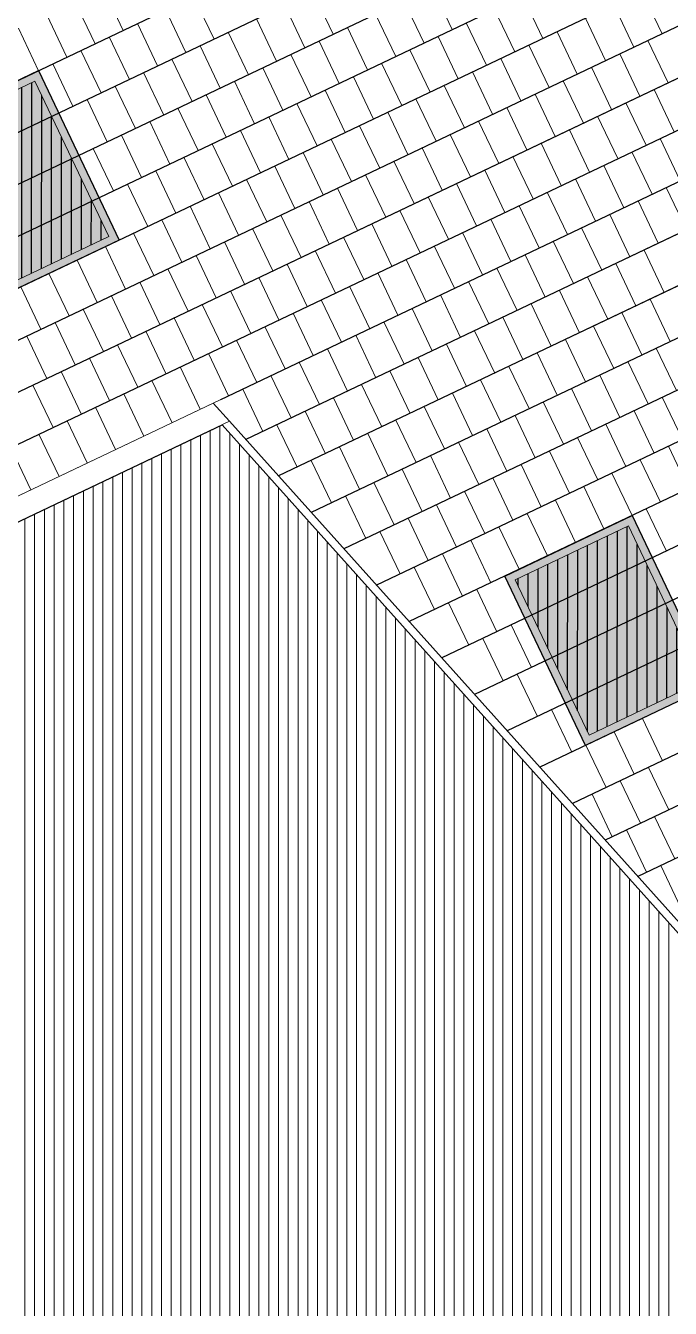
# Model space of a CAD drawing. Header units: metres. Extents: x 679599 to 680028, y 2748524 to 2748840.
# Drawn here: x 679944.91 to 679953.15, y 2748801.85 to 2748818.26 of the extents above; entities that cross this region are included whole.
import ezdxf

# ---------------------------------------------------------------- set-up
doc = ezdxf.new("R2010")
doc.units = ezdxf.units.M
doc.header["$LTSCALE"] = 5
doc.layers.add('00-AUX', color=2, linetype='Continuous', plot=False)
doc.layers.add('00-AUX Tree Pit', color=2, linetype='Continuous', plot=False)
doc.layers.add('02-L-B-Channel', color=140, linetype='Continuous', lineweight=5, plot=False)
doc.layers.add('02-L-B-Curb', color=11, linetype='Continuous', lineweight=5, plot=False)
for name, color, linetype, lineweight, true_color in [('02-L-Joints-Paviment_07_Precast Concrete Blocks 60X40', 7, 'Continuous', 5, 0x999999), ('03-TR-Pavement_02_Sealed Gravel', 7, 'Continuous', 5, 0x38321e), ('03-TR-Pavement_07_Precast Concrete Blocks 20X10', 7, 'Continuous', 5, 0x999999), ('03-TR-Pavement_07_Precast Concrete Blocks 60X40', 7, 'Continuous', 5, 0x999999)]:
    doc.layers.add(name, color=color, linetype=linetype, lineweight=lineweight, true_color=true_color)
doc.layers.add('03-TR-Tree Pit_Green', color=46, linetype='Continuous')
doc.layers.add('03-TR-Tree Pit_White', color=7, linetype='Continuous', true_color=0xfcfcfc)
doc.layers.add('04-BK-Tree Pit', color=6, linetype='Continuous', lineweight=5)

# ---------------------------------------------------------------- blocks, each defined once
blk = doc.blocks.new('ALCORQUE RECTANGULAR')
at = {"layer": '03-TR-Tree Pit_Green', "ltscale": 0.3}
h = blk.add_hatch(dxfattribs=at)
h.set_pattern_fill('ANSI31', color=256, scale=0.04, angle=-45)
h.set_pattern_definition([(360, (-2068898.16958, 3428624.0145), (3e-17, 0.127), [])])
h.paths.add_polyline_path([(679903.391, 2748647.421), (679902.702, 2748648.869), (679904.689, 2748649.814), (679905.377, 2748648.367)])
at = {"layer": '03-TR-Tree Pit_White'}
h = blk.add_hatch(color=256, dxfattribs=at)
h.dxf.hatch_style = 1
h.paths.add_polyline_path([(679903.344, 2748647.288), (679902.569, 2748648.916), (679904.736, 2748649.947), (679905.511, 2748648.319)])
at = {"layer": '02-L-B-Curb'}
blk.add_lwpolyline([(679903.344, 2748647.288), (679902.569, 2748648.916), (679904.736, 2748649.947), (679905.511, 2748648.319)], close=True, dxfattribs=at)
at = {"layer": '02-L-B-Curb', "color": 6}
blk.add_lwpolyline([(679903.391, 2748647.421), (679902.702, 2748648.868), (679904.689, 2748649.814), (679905.378, 2748648.366)], close=True, dxfattribs=at)

msp = doc.modelspace()

# ---------------------------------------------------------------- hatches: boundary and pattern name
at = {"layer": '03-TR-Pavement_02_Sealed Gravel', "linetype": 'Continuous'}
h = msp.add_hatch(dxfattribs=at)
h.set_pattern_fill('ANSI31', color=256, scale=0.0393, angle=45)
h.set_pattern_definition([(90, (652974.11672, 2717198.73223), (-0.1247775, 0), [])])
h.paths.add_polyline_path([(679942.353, 2748782.84), (679957.858, 2748787.975), (679962.616, 2748773.612), (679947.111, 2748768.477)], flags=16)
h.paths.add_polyline_path([(679947.422, 2748813.15), (679917.58, 2748798.949), (679953.093, 2748759.365), (679980.42, 2748776.369)])
at = {"layer": '03-TR-Pavement_07_Precast Concrete Blocks 20X10'}
h = msp.add_hatch(dxfattribs=at)
h.set_pattern_fill('ANSI31', color=256, scale=0.0315, angle=25.5)
h.set_pattern_definition([(70.5, (0, 0), (-0.094275932128, 0.033384858509), [])])
edge = h.paths.add_edge_path()
edge.add_line((679846.747, 2748785.254), (679848.542, 2748781.477))
edge.add_line((679848.542, 2748781.477), (679851.428, 2748780.438))
edge.add_line((679851.428, 2748780.438), (679855.273, 2748782.267))
edge.add_line((679855.273, 2748782.267), (679856.277, 2748785.094))
edge.add_line((679856.277, 2748785.094), (679859.104, 2748784.09))
edge.add_line((679859.104, 2748784.09), (679862.949, 2748785.92))
edge.add_line((679862.949, 2748785.92), (679863.953, 2748788.747))
edge.add_line((679863.953, 2748788.747), (679866.78, 2748787.743))
edge.add_line((679866.78, 2748787.743), (679870.625, 2748789.573))
edge.add_line((679870.625, 2748789.573), (679871.629, 2748792.4))
edge.add_line((679871.629, 2748792.4), (679874.456, 2748791.396))
edge.add_line((679874.456, 2748791.396), (679878.294, 2748793.222))
edge.add_line((679878.294, 2748793.222), (679879.304, 2748796.052))
edge.add_line((679879.304, 2748796.052), (679882.132, 2748795.049))
edge.add_line((679882.132, 2748795.049), (679885.976, 2748796.878))
edge.add_line((679885.976, 2748796.878), (679886.946, 2748799.611))
edge.add_line((679886.946, 2748799.611), (679886.98, 2748799.704))
edge.add_line((679886.98, 2748799.704), (679889.807, 2748798.7))
edge.add_line((679889.807, 2748798.7), (679893.651, 2748800.53))
edge.add_line((679893.651, 2748800.53), (679894.655, 2748803.357))
edge.add_line((679894.655, 2748803.357), (679897.482, 2748802.353))
edge.add_line((679897.482, 2748802.353), (679901.327, 2748804.183))
edge.add_line((679901.327, 2748804.183), (679902.33, 2748807.009))
edge.add_line((679902.33, 2748807.009), (679905.158, 2748806.006))
edge.add_line((679905.158, 2748806.006), (679909.001, 2748807.835))
edge.add_line((679909.001, 2748807.835), (679909.972, 2748810.567))
edge.add_line((679909.972, 2748810.567), (679912.832, 2748809.658))
edge.add_line((679912.832, 2748809.658), (679916.677, 2748811.487))
edge.add_line((679916.677, 2748811.487), (679917.681, 2748814.314))
edge.add_line((679917.681, 2748814.314), (679920.508, 2748813.31))
edge.add_line((679920.508, 2748813.31), (679924.352, 2748815.139))
edge.add_line((679924.352, 2748815.139), (679925.356, 2748817.966))
edge.add_line((679925.356, 2748817.966), (679928.18, 2748816.961))
edge.add_line((679928.18, 2748816.961), (679932.025, 2748818.791))
edge.add_line((679932.025, 2748818.791), (679933.03, 2748821.618))
edge.add_line((679933.03, 2748821.618), (679935.857, 2748820.614))
edge.add_line((679935.857, 2748820.614), (679939.701, 2748822.444))
edge.add_line((679939.701, 2748822.444), (679940.705, 2748825.27))
edge.add_line((679940.705, 2748825.27), (679943.555, 2748824.267))
edge.add_line((679943.555, 2748824.267), (679947.475, 2748826.144))
edge.add_line((679947.475, 2748826.144), (679948.507, 2748829.047))
edge.add_line((679948.507, 2748829.047), (679946.708, 2748832.826))
edge.add_line((679946.708, 2748832.826), (679846.744, 2748785.257))

# ---------------------------------------------------------------- linework, layer by layer
at = {"layer": '00-AUX'}
for points in [[(679964.489, 2748826.92), (679909.672, 2748800.834)], [(679964.928, 2748826.464), (679910.057, 2748800.353)], [(679965.007, 2748825.837), (679910.603, 2748799.948)], [(679965.445, 2748825.381), (679910.995, 2748799.47)], [(679965.523, 2748824.754), (679911.433, 2748799.014)], [(679965.962, 2748824.298), (679911.633, 2748798.445)], [(679966.041, 2748823.671), (679912.028, 2748797.968)], [(679966.48, 2748823.216), (679912.422, 2748797.491)], [(679966.558, 2748822.588), (679947.399, 2748813.471)], [(679966.905, 2748822.089), (679947.725, 2748812.962)], [(679966.982, 2748821.461), (679948.143, 2748812.496)], [(679967.422, 2748821.006), (679948.561, 2748812.03)], [(679967.499, 2748820.378), (679948.978, 2748811.565)], [(679967.939, 2748819.923), (679949.396, 2748811.099)], [(679968.016, 2748819.295), (679949.814, 2748810.633)], [(679968.456, 2748818.84), (679950.232, 2748810.168)], [(679968.533, 2748818.212), (679950.65, 2748809.702)], [(679968.973, 2748817.757), (679951.068, 2748809.236)], [(679969.051, 2748817.129), (679951.485, 2748808.77)], [(679969.491, 2748816.674), (679951.903, 2748808.305)], [(679969.568, 2748816.046), (679952.321, 2748807.839)], [(679970.008, 2748815.591), (679952.739, 2748807.373)]]:
    msp.add_lwpolyline(points, dxfattribs=at)
at = {"layer": '00-AUX', "ltscale": 0.3}
msp.add_lwpolyline([(679947.422, 2748813.15), (679980.42, 2748776.369), (679953.093, 2748759.365), (679917.58, 2748798.949)], close=True, dxfattribs=at)
at = {"layer": '00-AUX Tree Pit'}
for points in [[(679946.106, 2748815.514), (679944.477, 2748814.739), (679943.446, 2748816.906), (679945.074, 2748817.681)], [(679953.697, 2748809.823), (679952.069, 2748809.048), (679951.037, 2748811.215), (679952.666, 2748811.99)]]:
    msp.add_lwpolyline(points, close=True, dxfattribs=at)
at = {"layer": '02-L-B-Channel'}
msp.add_lwpolyline([(679947.516, 2748813.195), (679917.488, 2748798.905), (679917.279, 2748799.138), (679947.307, 2748813.428)], close=True, dxfattribs=at)
at = {"layer": '02-L-B-Curb'}
for points in [[(679947.516, 2748813.195), (679980.506, 2748776.422)], [(679947.422, 2748813.15), (679980.42, 2748776.369)]]:
    msp.add_lwpolyline(points, dxfattribs=at)
at = {"layer": '02-L-Joints-Paviment_07_Precast Concrete Blocks 60X40'}
for points in [[(679950.107, 2748818.747), (679950.365, 2748818.205)], [(679945.899, 2748818.738), (679946.157, 2748818.196)], [(679947.061, 2748818.626), (679947.319, 2748818.084)], [(679948.584, 2748818.686), (679948.842, 2748818.145)], [(679951.268, 2748818.635), (679951.525, 2748818.093)], [(679952.791, 2748818.695), (679953.049, 2748818.153)], [(679945.538, 2748818.566), (679945.796, 2748818.024)], [(679946.7, 2748818.454), (679946.958, 2748817.913)], [(679948.223, 2748818.514), (679948.48, 2748817.973)], [(679949.746, 2748818.575), (679950.004, 2748818.033)], [(679950.906, 2748818.463), (679951.164, 2748817.921)], [(679952.43, 2748818.523), (679952.687, 2748817.981)], [(679945.177, 2748818.394), (679945.434, 2748817.852)], [(679946.339, 2748818.282), (679946.596, 2748817.741)], [(679947.861, 2748818.343), (679948.119, 2748817.801)], [(679949.385, 2748818.403), (679949.642, 2748817.861)], [(679950.545, 2748818.291), (679950.803, 2748817.749)], [(679952.068, 2748818.351), (679952.326, 2748817.809)], [(679944.815, 2748818.222), (679945.073, 2748817.68)], [(679945.977, 2748818.111), (679946.235, 2748817.569)], [(679947.5, 2748818.171), (679947.758, 2748817.629)], [(679949.023, 2748818.231), (679949.281, 2748817.689)], [(679950.184, 2748818.119), (679950.442, 2748817.577)], [(679951.707, 2748818.179), (679951.965, 2748817.637)], [(679945.616, 2748817.939), (679945.874, 2748817.397)], [(679947.139, 2748817.999), (679947.397, 2748817.457)], [(679948.662, 2748818.059), (679948.92, 2748817.517)], [(679949.823, 2748817.947), (679950.081, 2748817.405)], [(679951.346, 2748818.007), (679951.604, 2748817.466)], [(679952.869, 2748818.068), (679953.127, 2748817.526)], [(679945.255, 2748817.767), (679945.513, 2748817.225)], [(679946.778, 2748817.827), (679947.036, 2748817.285)], [(679948.301, 2748817.887), (679948.559, 2748817.345)], [(679949.462, 2748817.775), (679949.719, 2748817.233)], [(679950.985, 2748817.835), (679951.243, 2748817.294)], [(679952.508, 2748817.896), (679952.765, 2748817.354)], [(679946.417, 2748817.655), (679946.674, 2748817.113)], [(679947.94, 2748817.715), (679948.198, 2748817.174)], [(679949.1, 2748817.603), (679949.358, 2748817.061)], [(679950.624, 2748817.664), (679950.881, 2748817.122)], [(679952.146, 2748817.724), (679952.404, 2748817.182)], [(679946.055, 2748817.483), (679946.313, 2748816.941)], [(679947.579, 2748817.544), (679947.836, 2748817.002)], [(679948.739, 2748817.431), (679948.997, 2748816.89)], [(679950.262, 2748817.492), (679950.52, 2748816.95)], [(679951.785, 2748817.552), (679952.043, 2748817.01)], [(679952.947, 2748817.44), (679953.205, 2748816.899)], [(679945.694, 2748817.311), (679945.952, 2748816.77)], [(679947.217, 2748817.372), (679947.475, 2748816.83)], [(679949.901, 2748817.32), (679950.159, 2748816.778)], [(679951.424, 2748817.38), (679951.682, 2748816.838)], [(679952.586, 2748817.268), (679952.844, 2748816.727)], [(679946.856, 2748817.2), (679947.114, 2748816.658)], [(679948.378, 2748817.26), (679948.636, 2748816.718)], [(679949.54, 2748817.148), (679949.798, 2748816.606)], [(679951.063, 2748817.208), (679951.321, 2748816.666)], [(679946.495, 2748817.028), (679946.753, 2748816.486)], [(679948.017, 2748817.088), (679948.275, 2748816.546)], [(679949.179, 2748816.976), (679949.437, 2748816.434)], [(679950.702, 2748817.036), (679950.959, 2748816.494)], [(679952.225, 2748817.097), (679952.483, 2748816.555)], [(679946.134, 2748816.856), (679946.392, 2748816.314)], [(679947.656, 2748816.916), (679947.914, 2748816.374)], [(679948.818, 2748816.804), (679949.075, 2748816.262)], [(679950.34, 2748816.864), (679950.598, 2748816.323)], [(679951.864, 2748816.925), (679952.121, 2748816.383)], [(679953.025, 2748816.813), (679953.282, 2748816.271)], [(679945.773, 2748816.684), (679946.03, 2748816.142)], [(679947.294, 2748816.744), (679947.552, 2748816.202)], [(679948.456, 2748816.632), (679948.714, 2748816.091)], [(679949.979, 2748816.692), (679950.237, 2748816.151)], [(679951.502, 2748816.753), (679951.76, 2748816.211)], [(679952.663, 2748816.641), (679952.921, 2748816.099)], [(679946.933, 2748816.572), (679947.191, 2748816.03)], [(679948.095, 2748816.46), (679948.353, 2748815.919)], [(679949.618, 2748816.521), (679949.876, 2748815.979)], [(679951.141, 2748816.581), (679951.399, 2748816.039)], [(679952.302, 2748816.469), (679952.56, 2748815.927)], [(679946.572, 2748816.4), (679946.83, 2748815.858)], [(679947.734, 2748816.289), (679947.992, 2748815.747)], [(679949.257, 2748816.349), (679949.515, 2748815.807)], [(679950.78, 2748816.409), (679951.038, 2748815.867)], [(679951.941, 2748816.297), (679952.199, 2748815.755)], [(679946.211, 2748816.228), (679946.469, 2748815.686)], [(679947.373, 2748816.117), (679947.631, 2748815.575)], [(679948.896, 2748816.177), (679949.153, 2748815.635)], [(679950.419, 2748816.237), (679950.677, 2748815.695)], [(679951.58, 2748816.125), (679951.838, 2748815.583)], [(679953.103, 2748816.186), (679953.361, 2748815.644)], [(679948.534, 2748816.005), (679948.792, 2748815.463)], [(679950.058, 2748816.065), (679950.315, 2748815.524)], [(679951.219, 2748815.953), (679951.477, 2748815.412)], [(679952.742, 2748816.014), (679953, 2748815.472)], [(679947.012, 2748815.945), (679947.269, 2748815.403)], [(679948.173, 2748815.833), (679948.431, 2748815.291)], [(679949.696, 2748815.893), (679949.954, 2748815.352)], [(679952.381, 2748815.842), (679952.638, 2748815.3)], [(679946.65, 2748815.773), (679946.908, 2748815.231)], [(679947.812, 2748815.661), (679948.07, 2748815.119)], [(679949.335, 2748815.722), (679949.593, 2748815.18)], [(679950.857, 2748815.782), (679951.115, 2748815.24)], [(679952.019, 2748815.67), (679952.277, 2748815.128)], [(679946.289, 2748815.601), (679946.547, 2748815.059)], [(679947.451, 2748815.489), (679947.709, 2748814.948)], [(679948.974, 2748815.55), (679949.232, 2748815.008)], [(679950.496, 2748815.61), (679950.754, 2748815.068)], [(679951.658, 2748815.498), (679951.916, 2748814.956)], [(679945.928, 2748815.429), (679946.186, 2748814.887)], [(679947.09, 2748815.317), (679947.347, 2748814.776)], [(679948.613, 2748815.378), (679948.871, 2748814.836)], [(679950.135, 2748815.438), (679950.393, 2748814.896)], [(679951.297, 2748815.326), (679951.555, 2748814.784)], [(679953.076, 2748814.844), (679952.818, 2748815.386)], [(679945.567, 2748815.257), (679945.825, 2748814.716)], [(679946.728, 2748815.146), (679946.986, 2748814.604)], [(679948.252, 2748815.206), (679948.509, 2748814.664)], [(679949.774, 2748815.266), (679950.032, 2748814.724)], [(679950.936, 2748815.154), (679951.194, 2748814.613)], [(679952.715, 2748814.672), (679952.457, 2748815.214)], [(679945.206, 2748815.085), (679945.464, 2748814.544)], [(679946.367, 2748814.974), (679946.625, 2748814.432)], [(679947.89, 2748815.034), (679948.148, 2748814.492)], [(679949.413, 2748815.094), (679949.671, 2748814.552)], [(679950.575, 2748814.982), (679950.833, 2748814.441)], [(679952.354, 2748814.5), (679952.096, 2748815.042)], [(679944.845, 2748814.914), (679945.102, 2748814.372)], [(679947.529, 2748814.862), (679947.787, 2748814.32)], [(679949.052, 2748814.922), (679949.309, 2748814.38)], [(679950.213, 2748814.811), (679950.471, 2748814.269)], [(679951.992, 2748814.328), (679951.735, 2748814.87)], [(679946.006, 2748814.802), (679946.264, 2748814.26)], [(679947.168, 2748814.69), (679947.426, 2748814.149)], [(679948.69, 2748814.75), (679948.948, 2748814.208)], [(679949.852, 2748814.639), (679950.11, 2748814.097)], [(679951.631, 2748814.156), (679951.373, 2748814.698)], [(679952.895, 2748814.758), (679953.153, 2748814.216)], [(679945.645, 2748814.63), (679945.903, 2748814.088)], [(679946.807, 2748814.518), (679947.065, 2748813.977)], [(679948.329, 2748814.578), (679948.587, 2748814.037)], [(679951.27, 2748813.984), (679951.012, 2748814.526)], [(679952.534, 2748814.586), (679952.792, 2748814.044)], [(679945.284, 2748814.458), (679945.542, 2748813.916)], [(679946.446, 2748814.347), (679946.703, 2748813.805)], [(679947.968, 2748814.406), (679948.226, 2748813.865)], [(679949.491, 2748814.467), (679949.749, 2748813.925)], [(679950.909, 2748813.813), (679950.651, 2748814.354)], [(679952.173, 2748814.414), (679952.431, 2748813.872)], [(679944.923, 2748814.286), (679945.18, 2748813.744)], [(679946.084, 2748814.175), (679946.342, 2748813.633)], [(679947.607, 2748814.235), (679947.865, 2748813.693)], [(679949.13, 2748814.295), (679949.388, 2748813.753)], [(679950.548, 2748813.641), (679950.29, 2748814.182)], [(679951.812, 2748814.242), (679952.07, 2748813.7)], [(679945.723, 2748814.003), (679945.981, 2748813.461)], [(679947.246, 2748814.063), (679947.503, 2748813.521)], [(679948.769, 2748814.123), (679949.027, 2748813.581)], [(679950.186, 2748813.469), (679949.929, 2748814.011)], [(679951.451, 2748814.07), (679951.708, 2748813.529)], [(679953.232, 2748813.589), (679952.974, 2748814.131)], [(679945.362, 2748813.831), (679945.62, 2748813.289)], [(679946.884, 2748813.891), (679947.142, 2748813.349)], [(679948.408, 2748813.951), (679948.665, 2748813.409)], [(679949.825, 2748813.297), (679949.567, 2748813.839)], [(679951.089, 2748813.898), (679951.347, 2748813.357)], [(679952.871, 2748813.417), (679952.613, 2748813.959)], [(679945.001, 2748813.659), (679945.259, 2748813.117)], [(679946.523, 2748813.719), (679946.781, 2748813.177)], [(679948.046, 2748813.779), (679948.304, 2748813.238)], [(679949.464, 2748813.125), (679949.206, 2748813.667)], [(679950.728, 2748813.727), (679950.986, 2748813.185)], [(679952.51, 2748813.245), (679952.252, 2748813.787)], [(679946.162, 2748813.547), (679946.42, 2748813.005)], [(679947.685, 2748813.607), (679947.943, 2748813.066)], [(679949.103, 2748812.953), (679948.845, 2748813.495)], [(679950.367, 2748813.555), (679950.625, 2748813.013)], [(679952.148, 2748813.073), (679951.891, 2748813.615)], [(679953.051, 2748813.503), (679953.309, 2748812.961)], [(679945.801, 2748813.375), (679946.059, 2748812.833)], [(679950.006, 2748813.383), (679950.264, 2748812.841)], [(679951.787, 2748812.901), (679951.529, 2748813.443)], [(679952.69, 2748813.331), (679952.948, 2748812.789)], [(679945.44, 2748813.203), (679945.697, 2748812.662)], [(679948.742, 2748812.781), (679948.484, 2748813.323)], [(679949.645, 2748813.211), (679949.903, 2748812.669)], [(679951.426, 2748812.73), (679951.168, 2748813.271)], [(679945.078, 2748813.031), (679945.336, 2748812.49)], [(679948.381, 2748812.609), (679948.123, 2748813.151)], [(679949.284, 2748813.039), (679949.541, 2748812.497)], [(679951.065, 2748812.558), (679950.807, 2748813.099)], [(679952.329, 2748813.159), (679952.587, 2748812.617)], [(679944.717, 2748812.86), (679944.975, 2748812.318)], [(679948.922, 2748812.867), (679949.18, 2748812.325)], [(679950.704, 2748812.386), (679950.446, 2748812.928)], [(679951.968, 2748812.987), (679952.226, 2748812.446)], [(679953.388, 2748812.334), (679953.13, 2748812.876)], [(679948.561, 2748812.695), (679948.819, 2748812.154)], [(679950.342, 2748812.214), (679950.085, 2748812.756)], [(679951.607, 2748812.815), (679951.864, 2748812.274)], [(679953.027, 2748812.162), (679952.769, 2748812.704)], [(679949.981, 2748812.042), (679949.723, 2748812.584)], [(679951.245, 2748812.644), (679951.503, 2748812.102)], [(679952.666, 2748811.99), (679952.408, 2748812.532)], [(679949.62, 2748811.87), (679949.362, 2748812.412)], [(679950.884, 2748812.472), (679951.142, 2748811.93)], [(679952.304, 2748811.818), (679952.047, 2748812.36)], [(679949.259, 2748811.698), (679949.001, 2748812.24)], [(679950.523, 2748812.3), (679950.781, 2748811.758)], [(679951.943, 2748811.647), (679951.685, 2748812.188)], [(679950.162, 2748812.128), (679950.42, 2748811.586)], [(679951.582, 2748811.475), (679951.324, 2748812.016)], [(679952.846, 2748812.076), (679953.104, 2748811.534)], [(679949.801, 2748811.956), (679950.059, 2748811.414)], [(679949.44, 2748811.784), (679949.697, 2748811.242)], [(679951.221, 2748811.303), (679950.963, 2748811.845)], [(679950.86, 2748811.131), (679950.602, 2748811.673)], [(679950.498, 2748810.959), (679950.241, 2748811.501)], [(679950.137, 2748810.787), (679949.879, 2748811.329)], [(679950.679, 2748811.045), (679950.937, 2748810.503)], [(679950.318, 2748810.873), (679950.576, 2748810.331)], [(679951.377, 2748810.048), (679951.119, 2748810.59)], [(679951.016, 2748809.876), (679950.758, 2748810.418)], [(679951.196, 2748809.962), (679951.454, 2748809.42)], [(679951.894, 2748808.965), (679951.636, 2748809.507)], [(679952.797, 2748809.395), (679953.055, 2748808.853)], [(679952.436, 2748809.223), (679952.694, 2748808.681)], [(679952.075, 2748809.051), (679952.332, 2748808.509)], [(679953.134, 2748808.226), (679952.876, 2748808.767)], [(679952.772, 2748808.054), (679952.515, 2748808.596)], [(679952.411, 2748807.882), (679952.153, 2748808.424)], [(679952.953, 2748808.14), (679953.211, 2748807.598)], [(679952.592, 2748807.968), (679952.85, 2748807.426)], [(679953.29, 2748806.971), (679953.032, 2748807.513)]]:
    msp.add_lwpolyline(points, dxfattribs=at)
at = {"layer": '03-TR-Pavement_07_Precast Concrete Blocks 60X40'}
for p, q in [((679914.372, 2748803.071), (679964.578, 2748826.962)), ((679911.147, 2748798.878), (679965.612, 2748824.796)), ((679945.848, 2748816.056), (679963.722, 2748824.561)), ((679911.541, 2748798.401), (679965.87, 2748824.255)), ((679911.935, 2748797.924), (679966.129, 2748823.713)), ((679912.33, 2748797.447), (679966.387, 2748823.172)), ((679912.724, 2748796.971), (679966.646, 2748822.63)), ((679947.725, 2748812.962), (679966.905, 2748822.089)), ((679948.143, 2748812.496), (679967.163, 2748821.547)), ((679948.561, 2748812.031), (679967.422, 2748821.006)), ((679948.979, 2748811.565), (679967.68, 2748820.465)), ((679949.397, 2748811.1), (679967.939, 2748819.923)), ((679945.332, 2748817.139), (679951.11, 2748819.889)), ((679945.59, 2748816.597), (679951.368, 2748819.347)), ((679949.815, 2748810.634), (679968.197, 2748819.382)), ((679952.923, 2748811.449), (679966.838, 2748818.07)), ((679951.487, 2748808.772), (679969.232, 2748817.216)), ((679951.905, 2748808.306), (679969.49, 2748816.675)), ((679952.323, 2748807.841), (679969.749, 2748816.133)), ((679952.74, 2748807.375), (679970.007, 2748815.592)), ((679950.233, 2748810.168), (679951.295, 2748810.674)), ((679950.651, 2748809.703), (679951.553, 2748810.132)), ((679951.069, 2748809.237), (679951.811, 2748809.59))]:
    msp.add_line(p, q, dxfattribs=at)

# ---------------------------------------------------------------- block references
at = {"layer": '04-BK-Tree Pit', "rotation": 90}
for p in [(3428593.393, 2068912.17), (3428600.985, 2068906.479)]:
    msp.add_blockref('ALCORQUE RECTANGULAR', p, dxfattribs=at)

doc.saveas('drawing.dxf')
